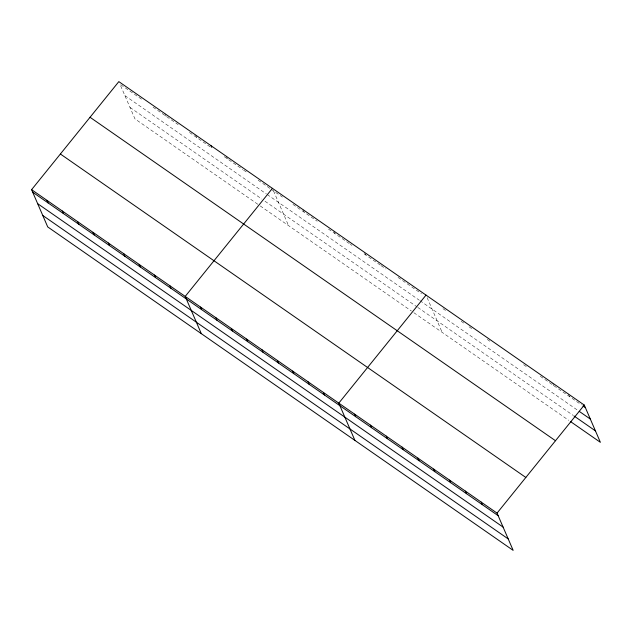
<?xml version="1.0" encoding="UTF-8"?>
<svg xmlns="http://www.w3.org/2000/svg" width="632" height="632" viewBox="0 0 632 632"><rect width="100%" height="100%" fill="white"/><g stroke="black" fill="none" stroke-linecap="round" stroke-linejoin="round"><path stroke-width="0.47" stroke-dasharray="3.16 2.37" d="M120.744 84.728L142.571 99.896M153.078 107.203L178.137 124.615M189.458 132.483L212.091 148.212M224.218 156.633L242.814 169.558M243.62 170.119L247.665 172.931M258.172 180.231L270.298 188.66M271.104 189.221L282.425 197.081M292.932 204.389L317.185 221.24M328.498 229.108L349.52 243.715M350.326 244.276L351.945 245.398M364.072 253.827L380.243 265.061M381.049 265.622L385.899 268.995M398.026 277.416L410.958 286.407M411.764 286.968L421.465 293.714M442.953 308.637L446.113 310.841M461.147 321.285L464.315 323.489M469.062 326.784L472.23 328.988M487.264 339.431L490.424 341.635M523.659 364.727L526.827 366.923M540.273 376.277L581.416 404.867M124.891 95.622L266.364 193.937M267.17 194.498L419.15 300.113M419.956 300.674L578.462 410.824M130.002 107.424L261.767 199.001M265.005 201.245L416.986 306.86M417.792 307.421L573.287 415.477M257.832 204.278L134.956 118.887L119.938 84.167M260.258 205.961L411.432 311.015M413.857 312.698L568.753 420.335M568.452 394.076L569.551 396.62M552.621 383.071L553.727 385.623M427.129 297.64L442.147 332.361M364.585 252.405L365.691 254.949M333.87 231.051L334.968 233.603M303.147 209.706L304.253 212.249M273.53 190.904L288.555 225.624M226.351 156.333L227.449 158.885M195.628 134.987L196.734 137.539M164.912 113.641L166.011 116.185"/><path stroke-width="0.95" d="M31.6 189.663L497.044 513.113L513.168 550.377L47.724 226.928L31.6 189.663L118.832 81.623L584.276 405.072L600.4 442.337L570.333 421.441M272.432 188.36L185.2 296.408L201.324 333.672M426.023 295.097L338.792 403.145L354.915 440.409M497.044 513.113L584.276 405.072M583.004 405.965L585.374 407.616M579.26 411.377L590.335 419.071M574.077 416.03L595.439 430.874M90.044 117.275L555.489 440.725M60.388 154.011L525.832 477.46M32.706 192.215L498.142 515.665M37.659 203.67L503.104 527.12M42.771 215.472L508.207 538.922M481.221 502.116L482.319 504.668M465.389 491.119L466.495 493.671M449.565 480.123L450.671 482.674M433.742 469.126L434.848 471.677M417.918 458.129L419.016 460.673M402.094 447.132L403.192 449.676M386.271 436.135L387.369 438.679M370.439 425.139L371.545 427.682M354.615 414.142L355.721 416.686M323.434 392.472L324.532 395.016M210.993 145.66L211.728 147.359M308.076 381.799L309.174 384.343M292.711 371.118L293.817 373.67M277.353 360.445L278.459 362.997M261.996 349.773L263.094 352.324M246.638 339.1L247.736 341.643M231.273 328.427L232.379 330.971M215.915 317.754L217.021 320.298M200.557 307.081L201.655 309.625M169.834 285.727L170.94 288.279M154.477 275.054L155.583 277.606M139.119 264.381L140.217 266.933M123.761 253.708L124.86 256.26M108.396 243.036L109.502 245.579M93.038 232.363L94.144 234.907M77.681 221.69L78.779 224.234M62.323 211.017L63.421 213.561M46.958 200.344L48.064 202.888"/></g></svg>
